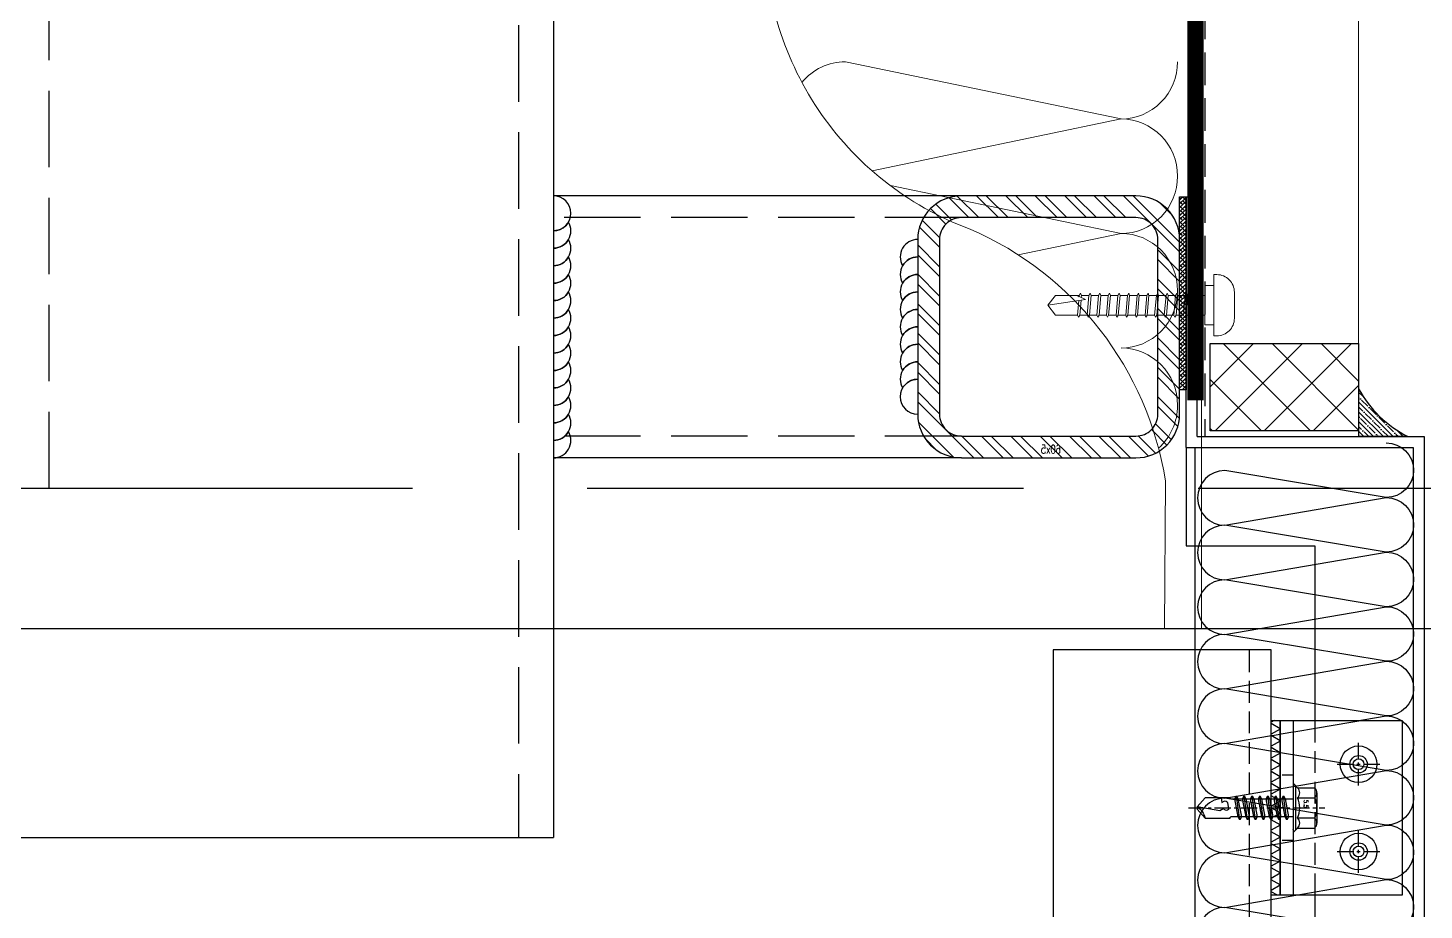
# Model space of a CAD drawing. Extents: x 220580 to 2027826, y -309201 to 71987.
# Drawn here: x 361570.7 to 361890.6, y -165376 to -165174 of the extents above; entities that cross this region are included whole.
import ezdxf
from ezdxf.enums import TextEntityAlignment as Align
from ezdxf.xclip import XClip

# ---------------------------------------------------------------- set-up
doc = ezdxf.new("R2010")
doc.units = 0
for name, pattern in [('CENTER', [2, 1.25, -0.25, 0.25, -0.25]), ('DASH', [0.35, 0.25, -0.1]), ('ZN-CENTER', [2, 1.25, -0.25, 0.25, -0.25]), ('ZN-DASH', [0.35, 0.25, -0.1]), ('ZN-DOT', [0.25, 0, -0.25])]:
    doc.linetypes.add(name, pattern=pattern)
for name, color, linetype in [('!ZN1-填充-8', 8, 'Continuous'), ('!ZN3-铝板幕墙-3', 3, 'Continuous'), ('!ZN4-辅助材料-1', 1, 'Continuous'), ('!ZN4-配件-11', 11, 'Continuous'), ('!ZN5-钢材投影-40', 40, 'Continuous'), ('!ZN5-钢材断面-2', 2, 'Continuous'), ('!ZN5-铝材投影-112', 112, 'Continuous'), ('!ZN6-层高线-8', 8, 'ZN-DOT'), ('!ZN6-虚线-8', 8, 'ZN-DASH'), ('0_SEALING', 40, 'Continuous'), ('11紧固件', 11, 'Continuous'), ('DIM', 173, 'Continuous'), ('Fill', 8, 'Continuous'), ('焊缝', 8, 'Continuous')]:
    doc.layers.add(name, color=color, linetype=linetype)
doc.layers.add('0_INSULATION', color=252, linetype='Continuous', lineweight=9, transparency=0.2)
for name, color, linetype, lineweight in [('0_SCREW RIVET', 4, 'Continuous', 15), ('彩钢板', 6, 'Continuous', 15), ('防火岩棉', 252, 'Continuous', 13)]:
    doc.layers.add(name, color=color, linetype=linetype, lineweight=lineweight)
doc.layers.add('@ZN-型材编号（非打印层）', color=8, linetype='Continuous', plot=False)
doc.styles.add('DHTEXT-1', font='ROMANS.shx', dxfattribs={"width": 0.7, "bigfont": 'CHINESE.shx'})
doc.dimstyles.new('ZN200', dxfattribs={"dimscale": 200, "dimtxt": 2.5, "dimasz": 1.5, "dimexe": 1, "dimexo": 2, "dimgap": 0.9, "dimtad": 1, "dimdec": 0, "dimdsep": 46, "dimtxsty": 'DHTEXT-1', "dimblk": 'ARCHTICK', "dimcen": 2.5, "dimclrd": 173, "dimclre": 173, "dimclrt": 7, "dimazin": 2, "dimtfac": 1, "dimtdec": 0, "dimtix": 1, "dimtmove": 2, "dimatfit": 3, "dimfxl": 0, "dimtolj": 1, "dimtzin": 0, "dimarcsym": 0})

# ---------------------------------------------------------------- blocks, each defined once
blk = doc.blocks.new('_ArchTick')
at = {"color": 0, "linetype": 'ByBlock', "const_width": 0.4}
blk.add_lwpolyline([(-0.5, -0.5), (0.5, 0.5)], dxfattribs=at)
blk = doc.blocks.new('*D542')
at = {"layer": 'Defpoints', "color": 0, "ltscale": 2, "transparency": 16777216}
for p in [(361890.56, -164029.35), (362744.56, -164029.35), (361890.56, -165279.35)]:
    blk.add_point(p, dxfattribs=at)
at = {"layer": 'DIM', "color": 173, "linetype": 'ByBlock', "lineweight": -2, "ltscale": 2, "transparency": 16777216}
for p, q in [((362744.56, -164029.35), (362744.56, -163729.35)), ((362290.56, -164029.35), (362944.56, -164029.35)), ((362744.56, -165279.35), (362744.56, -164029.35)), ((362290.56, -165279.35), (362944.56, -165279.35)), ((362744.56, -165279.35), (362744.56, -165579.35))]:
    blk.add_line(p, q, dxfattribs=at)
at = {"layer": 'DIM', "color": 173, "lineweight": -2, "ltscale": 2, "transparency": 16777216, "xscale": 300, "yscale": 300, "zscale": 300}
for p, rotation in [((362744.56, -164029.35), 270), ((362744.56, -165279.35), 90)]:
    blk.add_blockref('_ArchTick', p, dxfattribs=dict(at, rotation=rotation))
at = {"layer": 'DIM', "color": 7, "ltscale": 2, "transparency": 16777216, "insert": (362314.56, -164654.35), "char_height": 500, "attachment_point": 5, "rotation": 90, "style": 'DHTEXT-1'}
blk.add_mtext('\\A1;1250', dxfattribs=at)
blk = doc.blocks.new('*U727')
at = {"layer": '0_INSULATION'}
for p, q in [((114761.39, -53978.93), (114792.96, -53985.48)), ((114792.96, -53985.48), (114764.45, -53991.41)), ((114766.55, -53993.11), (114792.96, -53998.59)), ((114792.96, -53998.59), (114781.19, -54001.04))]:
    blk.add_line(p, q, dxfattribs=at)
blk.add_lwpolyline([(114802.18, -53538.83), (114802.18, -54355.62), (114752.18, -54355.62), (114752.18, -54147.49, -0.323318), (114775.68, -54112.49, 0.242761), (114797.68, -54086.41), (114798.06, -54026.96, 0.256774), (114775.68, -53998.09, -0.323318), (114752.18, -53963.09), (114752.18, -53538.83)], format="xyb", close=True, dxfattribs=at)
at = {"layer": '0_INSULATION', "extrusion": (0, 0, -1)}
for centre, start_param, end_param in [((114761.39, -53985.49), 5.406397, 6.283185), ((114792.95, -53978.93), 1.570796, 3.141593), ((114792.96, -53992.04), 0, 1.570796), ((114792.96, -53992.04), 1.570796, 3.141593), ((114792.96, -54005.15), 0, 1.570796), ((114792.96, -54005.15), 1.570796, 3.141593), ((114792.96, -54018.26), 0, 1.570796), ((114792.96, -54018.26), 1.570796, 2.416555)]:
    blk.add_ellipse(centre, major_axis=(0, 6.56), ratio=0.988253, start_param=start_param, end_param=end_param, dxfattribs=at)
blk = doc.blocks.new('$紧固件$00000145')
at = {"layer": '0_SCREW RIVET'}
for p, q in [((-1.72, 9.4), (-1.72, 7.22)), ((-1.72, 6.71), (-1.72, 5.01)), ((2.78, 9.4), (2.78, 7.61)), ((2.78, 7.11), (2.78, 5.4)), ((-1.72, 4.51), (-1.72, 2.8)), ((2.78, 4.9), (2.78, 3.19)), ((-1.72, 2.3), (-1.72, 0.59)), ((-1.72, 0.09), (-1.72, -1.62)), ((2.78, 2.69), (2.78, 0.99)), ((2.78, 0.48), (2.78, -1.22)), ((-1.72, -2.12), (-1.72, -3.83)), ((2.78, -1.72), (2.78, -3.43)), ((-1.72, -4.33), (-1.72, -6.03)), ((2.78, -3.93), (2.78, -5.64)), ((2.78, -6.14), (2.78, -7.85)), ((-1.72, -6.54), (-1.72, -8.24)), ((-1.72, -8.74), (-1.72, -10.45)), ((2.78, -8.35), (2.78, -10.06)), ((-1.72, -10.95), (-1.72, -12.66)), ((2.78, -10.56), (2.78, -12.26)), ((2.78, -12.77), (2.78, -14.47)), ((-1.72, -13.16), (-1.72, -14.87)), ((-1.72, -15.37), (-1.72, -17.08)), ((2.78, -14.97), (2.78, -16.68)), ((-1.72, -17.58), (-1.72, -19.28)), ((2.78, -17.18), (2.78, -18.89)), ((-1.72, -19.79), (-1.72, -24.8)), ((2.78, -19.39), (2.78, -24.8)), ((-1.72, -24.8), (0.53, -26.6)), ((0.53, -26.6), (2.78, -24.8))]:
    blk.add_line(p, q, dxfattribs=at)
blk.add_lwpolyline([(-6.47, 12.14, -0.414214), (-2.47, 16.14), (3.53, 16.14, -0.414214), (7.53, 12.14), (7.53, 12.15), (7.53, 11.4), (-6.47, 11.4), (-6.47, 12.15)], format="xyb", close=True, dxfattribs=at)
for points in [[(-3.97, 11.4), (5.03, 11.4), (5.03, 9.4), (-3.97, 9.4)], [(-1.72, 6.71), (2.78, 7.11), (3.28, 7.4), (2.78, 7.61), (-1.72, 7.22), (-2.22, 6.92)], [(-1.72, 4.51), (2.78, 4.9), (3.28, 5.19), (2.78, 5.4), (-1.72, 5.01), (-2.22, 4.71)], [(-1.72, 2.3), (2.78, 2.69), (3.28, 2.99), (2.78, 3.19), (-1.72, 2.8), (-2.22, 2.5)], [(-1.72, 0.09), (2.78, 0.48), (3.28, 0.78), (2.78, 0.99), (-1.72, 0.59), (-2.22, 0.3)], [(-1.72, -2.12), (2.78, -1.72), (3.28, -1.43), (2.78, -1.22), (-1.72, -1.62), (-2.22, -1.91)], [(-1.72, -4.33), (2.78, -3.93), (3.28, -3.64), (2.78, -3.43), (-1.72, -3.83), (-2.22, -4.12)], [(-1.72, -6.54), (2.78, -6.14), (3.28, -5.85), (2.78, -5.64), (-1.72, -6.03), (-2.22, -6.33)], [(-1.72, -8.74), (2.78, -8.35), (3.28, -8.06), (2.78, -7.85), (-1.72, -8.24), (-2.22, -8.54)], [(-1.72, -10.95), (2.78, -10.56), (3.28, -10.26), (2.78, -10.06), (-1.72, -10.45), (-2.22, -10.75)], [(-1.72, -13.16), (2.78, -12.77), (3.28, -12.47), (2.78, -12.26), (-1.72, -12.66), (-2.22, -12.95)], [(-1.72, -15.37), (2.78, -14.97), (3.28, -14.68), (2.78, -14.47), (-1.72, -14.87), (-2.22, -15.16)], [(-1.72, -17.58), (2.78, -17.18), (3.28, -16.89), (2.78, -16.68), (-1.72, -17.08), (-2.22, -17.37)]]:
    blk.add_lwpolyline(points, close=True, dxfattribs=at)
for points in [[(1.71, -18.98), (-1.72, -19.28), (-2.22, -19.58), (-1.72, -19.79), (1.63, -19.49)], [(0.53, -26.6), (1.87, -17.97), (2.51, -19.41), (2.48, -19.44), (2.78, -19.9)], [(2.3, -18.93), (2.78, -18.89), (3.28, -19.1), (2.78, -19.39), (2.5, -19.42)]]:
    blk.add_lwpolyline(points, dxfattribs=at)
blk = doc.blocks.new('20250903090510', base_point=(-136192.08, -112723.73))
at = {"layer": '!ZN1-填充-8'}
h = blk.add_hatch(dxfattribs=at)
h.set_pattern_fill('ANSI35', color=256, scale=0.5, angle=-270, style=0)
h.set_pattern_definition([(135, (0, 0), (-1.122532015, -1.122532015), []), (135, (-2e-16, 1.1225), (-1.122532015, -1.122532015), [1.984375, -0.396875, 0, -0.396875])])
edge = h.paths.add_edge_path()
edge.add_line((-136192.08, -112712.81), (-136192.08, -112723.73))
edge.add_line((-136192.08, -112723.73), (-136180.96, -112723.73))
edge.add_arc((-136168.21, -112699.6), 27.29, 208.9506, 242.1481, ccw=False)
at = {"layer": '!ZN4-辅助材料-1', "ltscale": 50}
for p in [(-136192.08, -112712.81), (-136180.81, -112723.73)]:
    blk.add_line(p, (-136192.08, -112723.73), dxfattribs=at)
at = {"layer": '!ZN4-辅助材料-1', "ltscale": 0.5}
blk.add_arc((-136168.79, -112700.04), 26.56, 208.7317, 243.0977, dxfattribs=at)
blk = doc.blocks.new('*U1824')
at = {"ltscale": 10}
for p, q in [((-5.45, -3.46), (-5.45, 3.46)), ((-1.02, 4.62), (-4.95, 4.62)), ((-0.55, -5.12), (-0.55, 5.12)), ((-0.17, 5.48), (0, 4.84)), ((0, -4.84), (0, 4.84)), ((-1.02, 2.31), (-4.95, 2.31)), ((0, 2.08), (14.29, 2.08)), ((1.42, 2.73), (2.2, -2.73)), ((3.22, 2.73), (4, -2.73)), ((5.02, 2.73), (5.8, -2.73)), ((6.82, 2.73), (7.6, -2.73)), ((8.62, 2.73), (9.4, -2.73)), ((10.42, 2.73), (11.2, -2.73)), ((12.22, 2.73), (13, -2.73)), ((-1.02, -2.31), (-4.95, -2.31)), ((14.29, -2.09), (0, -2.09)), ((-1.02, -4.62), (-4.95, -4.62)), ((-0.17, -5.48), (0, -4.84))]:
    blk.add_line(p, q, dxfattribs=at)
at = {"color": 0, "linetype": 'ZN-CENTER', "ltscale": 3}
blk.add_line((24, 0), (-7.28, 0), dxfattribs=at)
at = {"ltscale": 10}
for points in [[(1.83, -2.09), (1.05, 2.08), (1.42, 2.73), (1.79, 2.08), (2.57, -2.09), (2.2, -2.73)], [(3.63, -2.09), (2.85, 2.08), (3.22, 2.73), (3.59, 2.08), (4.37, -2.09), (4, -2.73)], [(5.43, -2.09), (4.65, 2.08), (5.02, 2.73), (5.39, 2.08), (6.17, -2.09), (5.8, -2.73)], [(7.23, -2.09), (6.45, 2.08), (6.82, 2.73), (7.19, 2.08), (7.97, -2.09), (7.6, -2.73)], [(9.03, -2.09), (8.25, 2.08), (8.62, 2.73), (8.99, 2.08), (9.77, -2.09), (9.4, -2.73)], [(10.83, -2.09), (10.05, 2.08), (10.42, 2.73), (10.79, 2.08), (11.57, -2.09), (11.2, -2.73)], [(12.63, -2.09), (11.85, 2.08), (12.22, 2.73), (12.59, 2.08), (13.37, -2.09), (13, -2.73)]]:
    blk.add_lwpolyline(points, close=True, dxfattribs=at)
for points in [[(14.29, -2.09, -0.414214), (14.45, -2.24), (14.45, -2.32), (20.18, -2.32), (22, -0.26), (22, 0.26), (20.18, 2.32), (14.45, 2.32), (14.45, 2.24, -0.414214), (14.29, 2.08)], [(16.51, -2.32), (16.36, -1.2), (15.83, -1.52, -0.530462), (15.03, -1.17), (14.81, 0.1, -0.651316), (15.47, 0.54), (16, 0.21), (16.77, 0.66), (22, -0.26, -0.201226), (20.18, 2.32)]]:
    blk.add_lwpolyline(points, format="xyb", dxfattribs=at)
for centre, radius, start, end in [((-3.87, 3.46), 1.58, 133.1736, 226.8264), ((0.07, 3.46), 1.58, 133.1736, 226.8264), ((7.48, -2.87), 11.32, 132.4922, 138.6064), ((0.13, 0), 5.58, 155.5673, 204.4327), ((4.07, 0), 5.58, 155.5673, 204.4327), ((-3.87, -3.46), 1.58, 133.1736, 226.8264), ((0.07, -3.46), 1.58, 133.1736, 226.8264), ((7.48, 2.87), 11.32, 221.3936, 227.5078)]:
    blk.add_arc(centre, radius, start, end, dxfattribs=at)
at = {"layer": 'Defpoints', "color": 0, "ltscale": 10, "style": 'DHTEXT-1', "width": 0.7}
blk.add_text('5.5', height=1, rotation=90, dxfattribs=at).set_placement((-2.46, -0.93), align=Align.CENTER)
blk = doc.blocks.new('*U2097')
at = {"color": 0, "linetype": 'CENTER', "ltscale": 3}
for p, q in [((0, 4.88), (0, -4.88)), ((4.88, 0), (-4.88, 0))]:
    blk.add_line(p, q, dxfattribs=at)
at = {"linetype": 'ByBlock', "ltscale": 10}
for radius in [4.2, 2, 1.23]:
    blk.add_circle((0, 0), radius, dxfattribs=at)
blk = doc.blocks.new('*U2094')
at = {"ltscale": 0.25}
blk.add_wipeout([(20, 0), (20, -2), (-20, -2), (-20, 0)], dxfattribs=at).dxf.layer = '!ZN4-辅助材料-1'
at = {"ltscale": 0.125}
blk.add_wipeout([(-20, -30), (20, -30), (20, -5), (-20, -5)], dxfattribs=at).dxf.layer = '!ZN6-虚线-8'
at = {"layer": '!ZN1-填充-8'}
h = blk.add_hatch(dxfattribs=at)
h.set_pattern_fill('NET3', color=256, scale=0.75, angle=180, style=0)
h.set_pattern_definition([(180, (-1731.706, 294.7402), (-3e-16, -2.38125), []), (240, (-1731.706, 294.7402), (2.062223, -1.190625), []), (300, (-1731.706, 294.7402), (2.062223, 1.190625), [])])
h.paths.add_polyline_path([(20, 0), (-20, 0), (-20, -2), (20, -2)])
at = {"layer": '!ZN4-辅助材料-1'}
blk.add_lwpolyline([(20, 0), (-20, 0), (-20, -2), (20, -2)], close=True, dxfattribs=at)
at = {"layer": '!ZN5-铝材投影-112', "ltscale": 0.25}
blk.add_line((-20, -5), (20, -5), dxfattribs=at)
at = {"layer": '!ZN5-铝材投影-112'}
blk.add_lwpolyline([(20, -2), (-20, -2), (-20, -30), (20, -30)], close=True, dxfattribs=at)
at = {"layer": '!ZN6-虚线-8', "linetype": 'ZN-DASH', "ltscale": 10}
for p, q in [((-7.5, -5), (-7.5, -2)), ((7.5, -5), (7.5, -2))]:
    blk.add_line(p, q, dxfattribs=at)
at = {"layer": '!ZN6-虚线-8', "color": 8, "linetype": 'ZN-DASH', "ltscale": 20}
blk.add_line((-20, -10), (20, -10), dxfattribs=at)
at = {"layer": '!ZN4-配件-11', "color": 1, "xscale": -1, "rotation": 270}
for name, p in [('*U1824', (0, -5)), ('*U2097', (-10, -20)), ('*U2097', (10, -20))]:
    blk.add_blockref(name, p, dxfattribs=at)
blk = doc.blocks.new('方管钢60x5')
at = {"layer": 'Fill'}
h = blk.add_hatch(dxfattribs=at)
h.set_pattern_fill('ANSI32', color=8, scale=0.5, style=0)
h.set_pattern_definition([(45, (-2913.3746, -800.701), (-3.367596, 3.367596), []), (45, (-2911.1295, -800.701), (-3.367596, 3.367596), [])])
edge = h.paths.add_edge_path(flags=16)
edge.add_line((-20, 25), (20, 25))
edge.add_arc((20, 20), 5, 0, 90, ccw=False)
edge.add_line((25, 20), (25, -20))
edge.add_arc((20, -20), 5, 270, 360, ccw=False)
edge.add_line((20, -25), (-20, -25))
edge.add_arc((-20, -20), 5, 180, 270, ccw=False)
edge.add_line((-25, -20), (-25, 20))
edge.add_arc((-20, 20), 5, 90, 180, ccw=False)
edge = h.paths.add_edge_path()
edge.add_line((-20, 30), (20, 30))
edge.add_arc((20, 20), 10, 0, 90, ccw=False)
edge.add_line((30, 20), (30, -20))
edge.add_arc((20, -20), 10, 270, 360, ccw=False)
edge.add_line((20, -30), (-20, -30))
edge.add_arc((-20, -20), 10, 180, 270, ccw=False)
edge.add_line((-30, -20), (-30, 20))
edge.add_arc((-20, 20), 10, 90, 180, ccw=False)
for points in [[(-20, 30), (20, 30, -0.414214), (30, 20), (30, -20, -0.414214), (20, -30), (-20, -30, -0.414214), (-30, -20), (-30, 20, -0.414214)], [(-20, 25), (20, 25, -0.414214), (25, 20), (25, -20, -0.414214), (20, -25), (-20, -25, -0.414214), (-25, -20), (-25, 20, -0.414214)]]:
    blk.add_lwpolyline(points, format="xyb", close=True)
at = {"layer": '@ZN-型材编号（非打印层）', "style": 'DHTEXT-1', "width": 0.7}
blk.add_text('60x5', height=2, dxfattribs=at).set_placement((-0.51, -28.04), align=Align.MIDDLE_CENTER)
blk = doc.blocks.new('*U1980')
at = {"layer": '!ZN5-钢材断面-2'}
blk.add_blockref('方管钢60x5', (0, 0), dxfattribs=at)
blk = doc.blocks.new('20250829153651')
at = {"layer": '0_SEALING'}
h = blk.add_hatch(dxfattribs=at)
h.set_pattern_fill('ANSI37', color=256, scale=5)
h.set_pattern_definition([(45, (-46776.11, -34036.936), (-5.6126601, 5.6126601), []), (135, (-46776.11, -34036.936), (-5.6126601, -5.6126601), [])])
h.paths.add_polyline_path([(530, 113.13), (496, 113.13), (496, 133.13), (530, 133.13)])
at = {"layer": 'Fill', "ltscale": 50}
h = blk.add_hatch(dxfattribs=at)
h.set_pattern_fill('ANSI38', color=256, scale=0.4, style=0)
h.set_pattern_definition([(45, (489, 122.5508), (-0.449013, 0.449013), []), (135, (489, 122.5508), (-1.347038, 0.449013), [1.5875, -0.9525])])
h.paths.add_polyline_path([(490.5, 166.71), (490.5, 122.55), (489, 122.55), (489, 166.71)])
at = {"layer": '!ZN3-铝板幕墙-3', "ltscale": 20}
for p, q in [((490.5, 109.33), (490.5, 166.71)), ((493, 111.83), (493, 166.71))]:
    blk.add_line(p, q, dxfattribs=at)
at = {"layer": '!ZN3-铝板幕墙-3', "ltscale": 50}
for p, q in [((490.5, 166.71), (493, 166.71)), ((490.5, 109.33), (490.5, 86.83))]:
    blk.add_line(p, q, dxfattribs=at)
at = {"layer": '!ZN3-铝板幕墙-3', "ltscale": 20}
for points in [[(490.5, 109.33), (542.5, 109.33), (542.5, -245.67)], [(493, 111.83), (545, 111.83), (545, -248.17)], [(490.5, 86.83), (520, 86.83), (520, -223.17)]]:
    blk.add_lwpolyline(points, dxfattribs=at)
at = {"layer": '!ZN5-钢材投影-40', "ltscale": 0.3}
for p, q in [((345.54, 1847.5), (345.54, 20)), ((439, 166.95), (345.54, 166.95)), ((439, 106.95), (345.54, 106.95)), ((145.54, 20), (345.54, 20))]:
    blk.add_line(p, q, dxfattribs=at)
at = {"layer": '!ZN5-钢材投影-40'}
blk.add_lwpolyline([(460, -151.93), (460, -215.13), (510, -215.13), (510, 63.01), (460, 63.01), (460, -101.93)], dxfattribs=at)
at = {"layer": '!ZN6-虚线-8', "color": 8, "linetype": 'ZN-DASH', "ltscale": 70}
for p, q in [((230, 100), (230, 11800)), ((337.54, 1847.5), (337.54, 20)), ((439, 161.95), (345.54, 161.95)), ((439, 111.95), (345.54, 111.95))]:
    blk.add_line(p, q, dxfattribs=at)
at = {"layer": '!ZN6-虚线-8', "ltscale": 30}
blk.add_line((494.8, 1291.8), (494.8, 111.83), dxfattribs=at)
at = {"layer": '!ZN6-虚线-8', "color": 8, "linetype": 'ZN-DASH', "ltscale": 20}
blk.add_line((505, -215.13), (505, 63.01), dxfattribs=at)
at = {"layer": '0_SEALING'}
blk.add_lwpolyline([(530, 113.13), (496, 113.13), (496, 133.13), (530, 133.13)], close=True, dxfattribs=at)
at = {"layer": '11紧固件', "ltscale": 50}
blk.add_lwpolyline([(490.5, 166.71), (490.5, 122.55), (489, 122.55), (489, 166.71), (490.5, 166.71)], dxfattribs=at)
at = {"layer": '彩钢板', "color": 1}
for p, q in [((494, 1291.8), (494, 111.83)), ((530, 1291.8), (530, 111.83))]:
    blk.add_line(p, q, dxfattribs=at)
at = {"layer": '焊缝', "ltscale": 1000}
for points in [[(345.54, 106.95, 0.57735), (349, 112.95, -0.267949), (345.54, 110.95, 0.57735), (349, 116.95, -0.267949), (345.54, 114.95, 0.57735), (349, 120.95, -0.267949), (345.54, 118.95, 0.57735), (349, 124.95, -0.267949), (345.54, 122.95, 0.57735), (349, 128.95, -0.267949), (345.54, 126.95, 0.57735), (349, 132.95, -0.267949), (345.54, 130.95, 0.57735), (349, 136.95, -0.267949), (345.54, 134.95, 0.57735), (349, 140.95, -0.267949), (345.54, 138.95, 0.57735), (349, 144.95, -0.267949), (345.54, 142.95, 0.57735), (349, 148.95, -0.267949), (345.54, 146.95, 0.57735), (349, 152.95, -0.267949), (345.54, 150.95, 0.57735), (349, 156.95, -0.267949), (345.54, 154.95, 0.57735), (349, 160.95, -0.267949), (345.54, 158.95, 1), (345.54, 166.95, 1)], [(429, 156.95, 0.57735), (425.54, 150.95, -0.267949), (429, 152.95, 0.57735), (425.54, 146.95, -0.267949), (429, 148.95, 0.57735), (425.54, 142.95, -0.267949), (429, 144.95, 0.57735), (425.54, 138.95, -0.267949), (429, 140.95, 0.57735), (425.54, 134.95, -0.267949), (429, 136.95, 0.57735), (425.54, 130.95, -0.267949), (429, 132.95, 0.57735), (425.54, 126.95, -0.267949), (429, 128.95, 0.57735), (425.54, 122.95, -0.267949), (429, 124.95, 1), (429, 116.95, 1)]]:
    blk.add_lwpolyline(points, format="xyb", dxfattribs=at)
at = {"layer": '防火岩棉', "color": 0, "const_width": 3.75}
blk.add_lwpolyline([(492.64, 1278.87), (492.64, 120.12)], dxfattribs=at)
at = {"layer": '!ZN4-辅助材料-1', "ltscale": 50}
blk.add_blockref('20250903090510', (530, 111.83), dxfattribs=at)
at = {"layer": '!ZN4-配件-11', "xscale": -1}
blk.add_blockref('*U1980', (459, 136.95), dxfattribs=at)
ref = blk.add_blockref('*U727', (-229110.35, 108155.51), dxfattribs=dict(xscale=2, yscale=2, zscale=2))
XClip(ref).set_block_clipping_path([(114665.248500435, -54043.8108278493), (114879.612060685, -53507.6098696263)])
at = {"xscale": -1, "rotation": 270}
blk.add_blockref('$紧固件$00000145', (485.4, 141.37), dxfattribs=at)
at = {"xscale": -1.000000000000004, "rotation": 90}
blk.add_blockref('*U2094', (510, 26.79), dxfattribs=at)
at = {"layer": '!ZN3-铝板幕墙-3', "color": 8, "ltscale": 60}
blk.add_lwpolyline([(492.5, 109.33), (492.5, -195.67), (330, -195.67)], dxfattribs=at)
at = {"layer": 'Fill'}
blk.add_lwpolyline([(536.34, 110.36, -1), (536.34, 97.86), (499.35, 104.02, 1), (499.35, 91.52), (536.34, 97.86, -1), (536.34, 85.36), (499.35, 91.52, 1), (499.35, 79.02), (536.34, 85.36, -1), (536.34, 72.86), (499.35, 79.02, 1), (499.35, 66.52), (536.34, 72.86, -1), (536.34, 60.36), (499.35, 66.52, 1), (499.35, 54.02), (536.34, 60.36, -1), (536.34, 47.86), (499.35, 54.02, 1), (499.35, 41.52), (536.34, 47.86, -1), (536.34, 35.36), (499.35, 41.52, 1), (499.35, 29.02), (536.34, 35.36, -1), (536.34, 22.86), (499.35, 29.02, 1), (499.35, 16.52), (536.34, 22.86, -1), (536.34, 10.36), (499.35, 16.52, 1), (499.35, 4.02), (536.34, 10.36, -1), (536.34, -2.14), (499.35, 4.02, 1), (499.35, -8.48)], format="xyb", dxfattribs=at)

msp = doc.modelspace()

# ---------------------------------------------------------------- linework, layer by layer
at = {"layer": '!ZN6-层高线-8', "linetype": 'DASH', "ltscale": 400}
msp.add_line((359738.8, -165279.35), (368090.75, -165279.35), dxfattribs=at)

# ---------------------------------------------------------------- dimensions: what is measured, and where the dimension line sits
at = {"layer": 'DIM', "ltscale": 2}
dim = msp.add_linear_dim(base=(362744.56, -164029.35), p1=(361890.56, -165279.35), p2=(361890.56, -164029.35), angle=90, dimstyle='ZN200', dxfattribs=at)
dim.commit()
dim.dimension.update_dxf_attribs({"geometry": '*D542', "text_midpoint": (362314.56, -164654.35)})

# ---------------------------------------------------------------- next in the draw order: block references
at = {"ltscale": 30}
msp.add_blockref('20250829153651', (361345.56, -165379.35), dxfattribs=at)

doc.saveas('drawing.dxf')
